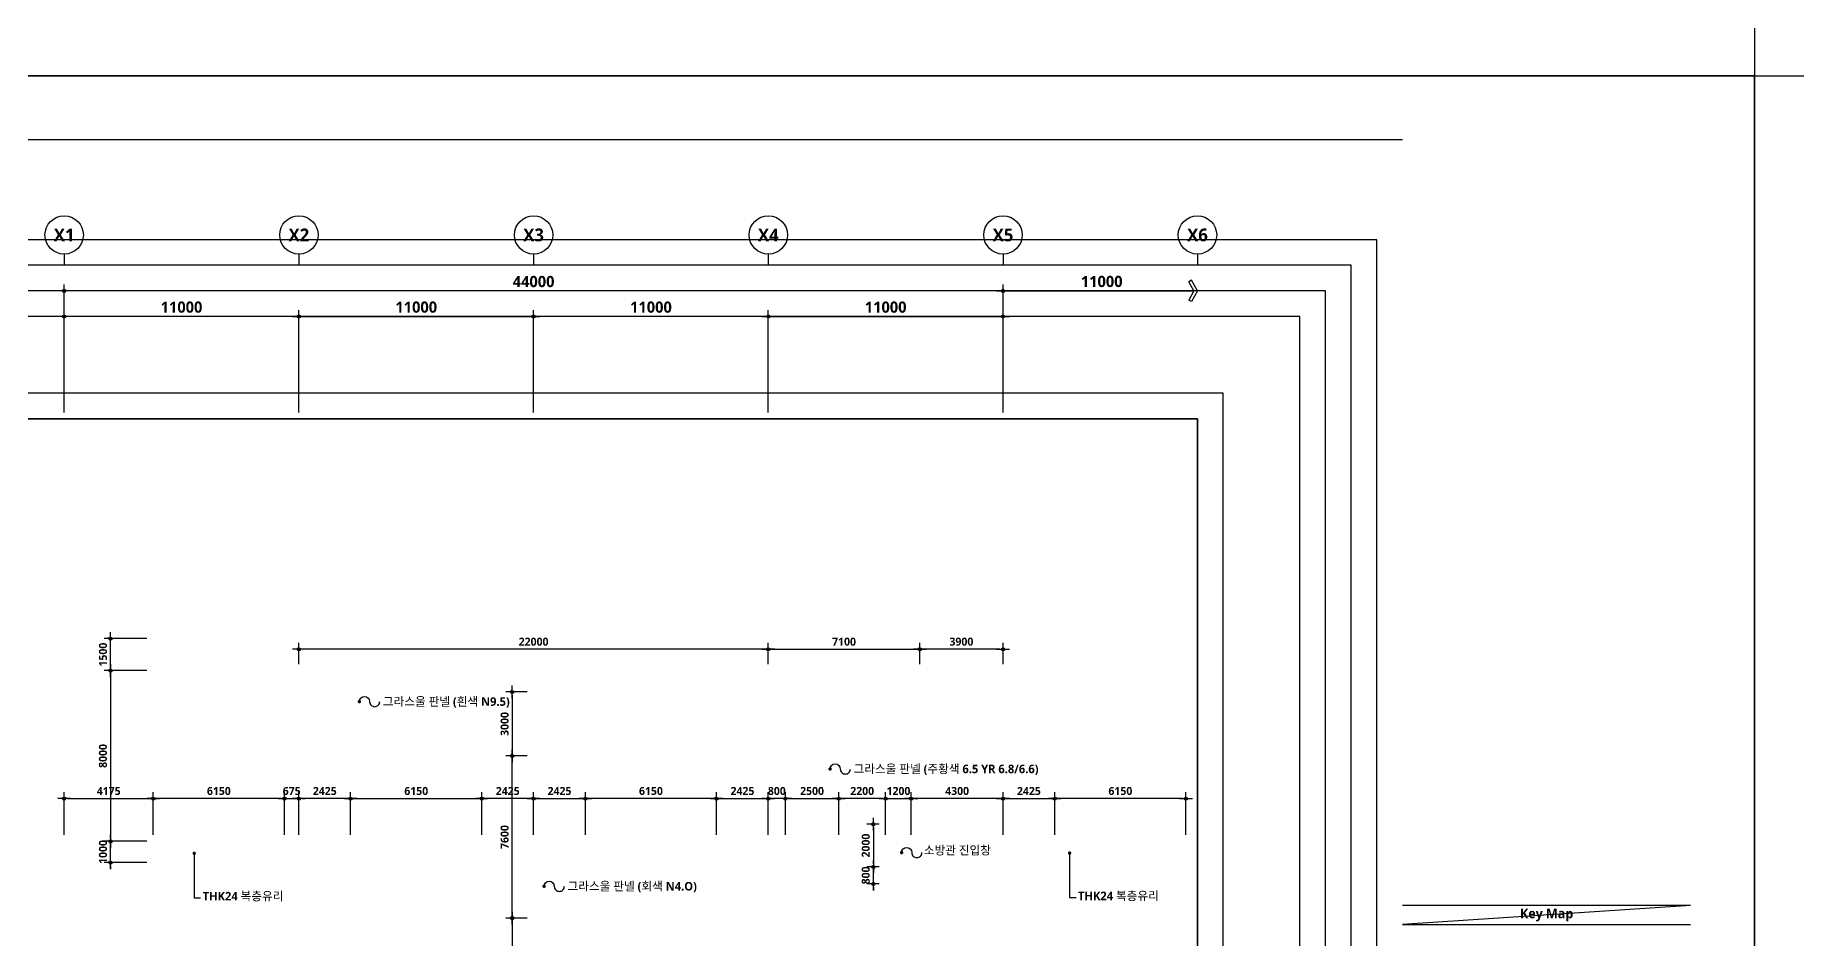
# Model space of a CAD drawing. Header units: millimetres. Extents: x 0 to 190005487, y 0 to 455456909.
# Drawn here: x 45418 to 127974, y 137754 to 180110 of the extents above; entities that cross this region are included whole.
import ezdxf
from ezdxf.enums import TextEntityAlignment as Align

# ---------------------------------------------------------------- set-up
doc = ezdxf.new("R2010")
doc.units = ezdxf.units.MM
doc.header["$LTSCALE"] = 150
doc.header["$MEASUREMENT"] = 0
doc.header["$PDSIZE"] = -10
doc.layers.get('0').update_dxf_attribs({"linetype": 'CONTINUOUS'})
doc.layers.get('Defpoints').update_dxf_attribs({"color": 153, "linetype": 'CONTINUOUS'})
for name, color, linetype in [('A-ANNO-DIM', 4, 'CONTINUOUS'), ('A-ANNO-GRA1', 7, 'CONTINUOUS'), ('A-ANNO-LEAD', 4, 'CONTINUOUS'), ('A-ANNO-NOTE', 7, 'CONTINUOUS'), ('A-ANNO-TEXT1', 7, 'CONTINUOUS'), ('A-ST-AXIS-BUB', 7, 'CONTINUOUS'), ('A-ST-AXIS-DIM', 7, 'CONTINUOUS')]:
    doc.layers.add(name, color=color, linetype=linetype)
doc.layers.add('Defpoint', color=161, linetype='CONTINUOUS', plot=False)
doc.styles.add('2020음성 1차', font='NanumGothicBold.ttf')
doc.styles.add('SH_대대리576', font='NanumGothicBold.ttf')
doc.dimstyles.new('SHP300내부', dxfattribs={"dimscale": 150, "dimtxt": 2.5, "dimasz": 1, "dimexe": 2, "dimexo": 2, "dimgap": 1, "dimtad": 1, "dimdec": 0, "dimzin": 0, "dimdsep": 46, "dimtxsty": 'SH_대대리576', "dimblk": 'DIMDOT', "dimcen": 0.09, "dimclrd": 256, "dimclre": 256, "dimclrt": 3, "dimadec": 0, "dimazin": 1, "dimtfac": 1, "dimtdec": 0, "dimtix": 1, "dimtmove": 2, "dimatfit": 0, "dimldrblk": 'DIMDOT', "dimfxl": 1, "dimtolj": 1, "dimtzin": 0, "dimlwd": -1, "dimlwe": -1, "dimarcsym": 0})
doc.dimstyles.new('사본 SHP 600', dxfattribs={"dimscale": 150, "dimtxt": 3.5, "dimasz": 1, "dimexe": 2, "dimexo": 2, "dimgap": 1, "dimtad": 1, "dimdec": 0, "dimzin": 0, "dimdsep": 46, "dimtxsty": 'SH_대대리576', "dimblk": 'DIMDOT', "dimcen": 0.09, "dimclrt": 3, "dimadec": 0, "dimazin": 1, "dimtfac": 1, "dimtdec": 0, "dimtix": 1, "dimtmove": 2, "dimatfit": 0, "dimldrblk": 'DIMDOT', "dimfxl": 1, "dimtfillclr": 3, "dimtolj": 1, "dimtzin": 0, "dimarcsym": 0})

# ---------------------------------------------------------------- blocks, each defined once
blk = doc.blocks.new('DIMDOT')
at = {"color": 0}
blk.add_line((-2, 0), (2, 0), dxfattribs=at)
for radius in [0.5, 0.25]:
    blk.add_circle((0, 0), radius, dxfattribs=at)
blk = doc.blocks.new('*D4563')
at = {"layer": 'A-ST-AXIS-DIM', "color": 0, "lineweight": -2}
for p, q in [((46774, 162424), (46774, 167224)), ((57624, 166924), (46924, 166924)), ((57774, 162424), (57774, 167224))]:
    blk.add_line(p, q, dxfattribs=at)
at = {"layer": 'Defpoints', "color": 0}
for p in [(46774, 166924), (46774, 162124), (57774, 162124)]:
    blk.add_point(p, dxfattribs=at)
at = {"layer": 'A-ST-AXIS-DIM', "color": 0, "linetype": 'ByBlock', "lineweight": -2, "xscale": 150, "yscale": 150, "zscale": 150, "rotation": 180}
blk.add_blockref('DIMDOT', (46774, 166924), dxfattribs=at)
at = {"layer": 'A-ST-AXIS-DIM', "color": 0, "linetype": 'ByBlock', "lineweight": -2, "xscale": 150, "yscale": 150, "zscale": 150}
blk.add_blockref('DIMDOT', (57774, 166924), dxfattribs=at)
at = {"layer": 'A-ST-AXIS-DIM', "color": 3, "insert": (52274, 167361), "char_height": 525, "attachment_point": 5, "style": 'SH_대대리576'}
blk.add_mtext('\\A1;11000', dxfattribs=at)
blk = doc.blocks.new('*D4564')
at = {"layer": 'A-ST-AXIS-DIM', "color": 0, "lineweight": -2}
for p, q in [((57774, 162424), (57774, 167224)), ((57924, 166924), (68624, 166924)), ((68774, 162424), (68774, 167224))]:
    blk.add_line(p, q, dxfattribs=at)
at = {"layer": 'Defpoints', "color": 0}
for p in [(68774, 166924), (57774, 162124), (68774, 162124)]:
    blk.add_point(p, dxfattribs=at)
at = {"layer": 'A-ST-AXIS-DIM', "color": 0, "linetype": 'ByBlock', "lineweight": -2, "xscale": 150, "yscale": 150, "zscale": 150, "rotation": 180}
blk.add_blockref('DIMDOT', (57774, 166924), dxfattribs=at)
at = {"layer": 'A-ST-AXIS-DIM', "color": 0, "linetype": 'ByBlock', "lineweight": -2, "xscale": 150, "yscale": 150, "zscale": 150}
blk.add_blockref('DIMDOT', (68774, 166924), dxfattribs=at)
at = {"layer": 'A-ST-AXIS-DIM', "color": 3, "insert": (63274, 167361), "char_height": 525, "attachment_point": 5, "style": 'SH_대대리576'}
blk.add_mtext('\\A1;11000', dxfattribs=at)
blk = doc.blocks.new('*D4565')
at = {"layer": 'A-ST-AXIS-DIM', "color": 0, "lineweight": -2}
for p, q in [((68774, 162424), (68774, 167224)), ((79624, 166924), (68924, 166924)), ((79774, 162424), (79774, 167224))]:
    blk.add_line(p, q, dxfattribs=at)
at = {"layer": 'Defpoints', "color": 0}
for p in [(68774, 166924), (68774, 162124), (79774, 162124)]:
    blk.add_point(p, dxfattribs=at)
at = {"layer": 'A-ST-AXIS-DIM', "color": 0, "linetype": 'ByBlock', "lineweight": -2, "xscale": 150, "yscale": 150, "zscale": 150, "rotation": 180}
blk.add_blockref('DIMDOT', (68774, 166924), dxfattribs=at)
at = {"layer": 'A-ST-AXIS-DIM', "color": 0, "linetype": 'ByBlock', "lineweight": -2, "xscale": 150, "yscale": 150, "zscale": 150}
blk.add_blockref('DIMDOT', (79774, 166924), dxfattribs=at)
at = {"layer": 'A-ST-AXIS-DIM', "color": 3, "insert": (74274, 167361), "char_height": 525, "attachment_point": 5, "style": 'SH_대대리576'}
blk.add_mtext('\\A1;11000', dxfattribs=at)
blk = doc.blocks.new('A-ST-AXIS-BUB-1')
at = {"layer": 'A-ST-AXIS-BUB'}
blk.add_line((0, 350), (0, 0), dxfattribs=at)
blk.add_circle((0, 950), 600, dxfattribs=at)
blk = doc.blocks.new('arrow1')
at = {"color": 0}
for p, q in [((0, 0), (0.286, 0.501)), ((0, 0), (0.286, -0.501)), ((0.165, 0), (0.41, 0.429)), ((0.165, 0), (0.41, -0.429)), ((0.286, 0.501), (0.41, 0.43)), ((0.286, -0.501), (0.41, -0.43))]:
    blk.add_line(p, q, dxfattribs=at)
blk = doc.blocks.new('*D4575')
at = {"layer": 'A-ST-AXIS-DIM', "color": 0, "lineweight": -2}
for p, q in [((46774, 162424), (46774, 168424)), ((90774, 162424), (90774, 168424)), ((90624, 168124), (46924, 168124))]:
    blk.add_line(p, q, dxfattribs=at)
at = {"layer": 'Defpoints', "color": 0}
for p in [(46774, 168124), (46774, 162124), (90774, 162124)]:
    blk.add_point(p, dxfattribs=at)
at = {"layer": 'A-ST-AXIS-DIM', "color": 0, "linetype": 'ByBlock', "lineweight": -2, "xscale": 150, "yscale": 150, "zscale": 150, "rotation": 180}
blk.add_blockref('DIMDOT', (46774, 168124), dxfattribs=at)
at = {"layer": 'A-ST-AXIS-DIM', "color": 0, "linetype": 'ByBlock', "lineweight": -2, "xscale": 150, "yscale": 150, "zscale": 150}
blk.add_blockref('DIMDOT', (90774, 168124), dxfattribs=at)
at = {"layer": 'A-ST-AXIS-DIM', "color": 3, "insert": (68774, 168561), "char_height": 525, "attachment_point": 5, "style": 'SH_대대리576'}
blk.add_mtext('\\A1;44000', dxfattribs=at)
blk = doc.blocks.new('*D4604')
at = {"layer": 'A-ST-AXIS-DIM', "color": 0, "lineweight": -2}
for p, q in [((79774, 162424), (79774, 167224)), ((79924, 166924), (90624, 166924)), ((90774, 162424), (90774, 167224))]:
    blk.add_line(p, q, dxfattribs=at)
at = {"layer": 'Defpoints', "color": 0}
for p in [(90774, 166924), (79774, 162124), (90774, 162124)]:
    blk.add_point(p, dxfattribs=at)
at = {"layer": 'A-ST-AXIS-DIM', "color": 0, "linetype": 'ByBlock', "lineweight": -2, "xscale": 150, "yscale": 150, "zscale": 150, "rotation": 180}
blk.add_blockref('DIMDOT', (79774, 166924), dxfattribs=at)
at = {"layer": 'A-ST-AXIS-DIM', "color": 0, "linetype": 'ByBlock', "lineweight": -2, "xscale": 150, "yscale": 150, "zscale": 150}
blk.add_blockref('DIMDOT', (90774, 166924), dxfattribs=at)
at = {"layer": 'A-ST-AXIS-DIM', "color": 3, "insert": (85274, 167361), "char_height": 525, "attachment_point": 5, "style": 'SH_대대리576'}
blk.add_mtext('\\A1;11000', dxfattribs=at)
blk = doc.blocks.new('*D5482')
at = {"layer": 'A-ANNO-DIM'}
for p, q in [((50949, 142624), (50949, 144624)), ((57099, 142624), (57099, 144624)), ((56949, 144324), (51099, 144324))]:
    blk.add_line(p, q, dxfattribs=at)
at = {"layer": 'Defpoints', "color": 0}
for p in [(50949, 144324), (50949, 142324), (57099, 142324)]:
    blk.add_point(p, dxfattribs=at)
at = {"layer": 'A-ANNO-DIM', "linetype": 'ByBlock', "xscale": 150, "yscale": 150, "zscale": 150, "rotation": 180}
blk.add_blockref('DIMDOT', (50949, 144324), dxfattribs=at)
at = {"layer": 'A-ANNO-DIM', "linetype": 'ByBlock', "xscale": 150, "yscale": 150, "zscale": 150}
blk.add_blockref('DIMDOT', (57099, 144324), dxfattribs=at)
at = {"layer": 'A-ANNO-DIM', "color": 3, "insert": (54024, 144681), "char_height": 375, "attachment_point": 5, "style": 'SH_대대리576'}
blk.add_mtext('\\A1;6150', dxfattribs=at)
blk = doc.blocks.new('*D5483')
at = {"layer": 'A-ANNO-DIM'}
for p, q in [((46774, 142624), (46774, 144624)), ((50949, 142624), (50949, 144624)), ((46924, 144324), (50799, 144324))]:
    blk.add_line(p, q, dxfattribs=at)
at = {"layer": 'Defpoints', "color": 0}
for p in [(50949, 144324), (46774, 142324), (50949, 142324)]:
    blk.add_point(p, dxfattribs=at)
at = {"layer": 'A-ANNO-DIM', "linetype": 'ByBlock', "xscale": 150, "yscale": 150, "zscale": 150, "rotation": 180}
blk.add_blockref('DIMDOT', (46774, 144324), dxfattribs=at)
at = {"layer": 'A-ANNO-DIM', "linetype": 'ByBlock', "xscale": 150, "yscale": 150, "zscale": 150}
blk.add_blockref('DIMDOT', (50949, 144324), dxfattribs=at)
at = {"layer": 'A-ANNO-DIM', "color": 3, "insert": (48862, 144678), "char_height": 375, "attachment_point": 5, "style": 'SH_대대리576'}
blk.add_mtext('\\A1;4175', dxfattribs=at)
blk = doc.blocks.new('*D5484')
at = {"layer": 'A-ANNO-DIM'}
for p, q in [((57099, 142624), (57099, 144624)), ((57774, 142624), (57774, 144624)), ((56949, 144324), (56799, 144324)), ((57099, 144324), (57774, 144324)), ((57924, 144324), (58074, 144324))]:
    blk.add_line(p, q, dxfattribs=at)
at = {"layer": 'Defpoints', "color": 0}
for p in [(57774, 144324), (57099, 142324), (57774, 142324)]:
    blk.add_point(p, dxfattribs=at)
at = {"layer": 'A-ANNO-DIM', "linetype": 'ByBlock', "xscale": 150, "yscale": 150, "zscale": 150}
blk.add_blockref('DIMDOT', (57099, 144324), dxfattribs=at)
at = {"layer": 'A-ANNO-DIM', "linetype": 'ByBlock', "xscale": 150, "yscale": 150, "zscale": 150, "rotation": 180}
blk.add_blockref('DIMDOT', (57774, 144324), dxfattribs=at)
at = {"layer": 'A-ANNO-DIM', "color": 3, "insert": (57437, 144681), "char_height": 375, "attachment_point": 5, "style": 'SH_대대리576'}
blk.add_mtext('\\A1;675', dxfattribs=at)
blk = doc.blocks.new('*D5485')
at = {"layer": 'A-ANNO-DIM'}
for p, q in [((57774, 142624), (57774, 144624)), ((60199, 142624), (60199, 144624)), ((60049, 144324), (57924, 144324))]:
    blk.add_line(p, q, dxfattribs=at)
at = {"layer": 'Defpoints', "color": 0}
for p in [(57774, 144324), (57774, 142324), (60199, 142324)]:
    blk.add_point(p, dxfattribs=at)
at = {"layer": 'A-ANNO-DIM', "linetype": 'ByBlock', "xscale": 150, "yscale": 150, "zscale": 150, "rotation": 180}
blk.add_blockref('DIMDOT', (57774, 144324), dxfattribs=at)
at = {"layer": 'A-ANNO-DIM', "linetype": 'ByBlock', "xscale": 150, "yscale": 150, "zscale": 150}
blk.add_blockref('DIMDOT', (60199, 144324), dxfattribs=at)
at = {"layer": 'A-ANNO-DIM', "color": 3, "insert": (58987, 144680), "char_height": 375, "attachment_point": 5, "style": 'SH_대대리576'}
blk.add_mtext('\\A1;2425', dxfattribs=at)
blk = doc.blocks.new('*D5486')
at = {"layer": 'A-ANNO-DIM'}
for p, q in [((60199, 142624), (60199, 144624)), ((66349, 142624), (66349, 144624)), ((60349, 144324), (66199, 144324))]:
    blk.add_line(p, q, dxfattribs=at)
at = {"layer": 'Defpoints', "color": 0}
for p in [(66349, 144324), (60199, 142324), (66349, 142324)]:
    blk.add_point(p, dxfattribs=at)
at = {"layer": 'A-ANNO-DIM', "linetype": 'ByBlock', "xscale": 150, "yscale": 150, "zscale": 150, "rotation": 180}
blk.add_blockref('DIMDOT', (60199, 144324), dxfattribs=at)
at = {"layer": 'A-ANNO-DIM', "linetype": 'ByBlock', "xscale": 150, "yscale": 150, "zscale": 150}
blk.add_blockref('DIMDOT', (66349, 144324), dxfattribs=at)
at = {"layer": 'A-ANNO-DIM', "color": 3, "insert": (63274, 144681), "char_height": 375, "attachment_point": 5, "style": 'SH_대대리576'}
blk.add_mtext('\\A1;6150', dxfattribs=at)
blk = doc.blocks.new('*D5487')
at = {"layer": 'A-ANNO-DIM'}
for p, q in [((66349, 142624), (66349, 144624)), ((68774, 142624), (68774, 144624)), ((68624, 144324), (66499, 144324))]:
    blk.add_line(p, q, dxfattribs=at)
at = {"layer": 'Defpoints', "color": 0}
for p in [(66349, 144324), (66349, 142324), (68774, 142324)]:
    blk.add_point(p, dxfattribs=at)
at = {"layer": 'A-ANNO-DIM', "linetype": 'ByBlock', "xscale": 150, "yscale": 150, "zscale": 150, "rotation": 180}
blk.add_blockref('DIMDOT', (66349, 144324), dxfattribs=at)
at = {"layer": 'A-ANNO-DIM', "linetype": 'ByBlock', "xscale": 150, "yscale": 150, "zscale": 150}
blk.add_blockref('DIMDOT', (68774, 144324), dxfattribs=at)
at = {"layer": 'A-ANNO-DIM', "color": 3, "insert": (67562, 144680), "char_height": 375, "attachment_point": 5, "style": 'SH_대대리576'}
blk.add_mtext('\\A1;2425', dxfattribs=at)
blk = doc.blocks.new('*D5488')
at = {"layer": 'A-ANNO-DIM'}
for p, q in [((68774, 142624), (68774, 144624)), ((71199, 142624), (71199, 144624)), ((68924, 144324), (71049, 144324))]:
    blk.add_line(p, q, dxfattribs=at)
at = {"layer": 'Defpoints', "color": 0}
for p in [(71199, 144324), (68774, 142324), (71199, 142324)]:
    blk.add_point(p, dxfattribs=at)
at = {"layer": 'A-ANNO-DIM', "linetype": 'ByBlock', "xscale": 150, "yscale": 150, "zscale": 150, "rotation": 180}
blk.add_blockref('DIMDOT', (68774, 144324), dxfattribs=at)
at = {"layer": 'A-ANNO-DIM', "linetype": 'ByBlock', "xscale": 150, "yscale": 150, "zscale": 150}
blk.add_blockref('DIMDOT', (71199, 144324), dxfattribs=at)
at = {"layer": 'A-ANNO-DIM', "color": 3, "insert": (69987, 144680), "char_height": 375, "attachment_point": 5, "style": 'SH_대대리576'}
blk.add_mtext('\\A1;2425', dxfattribs=at)
blk = doc.blocks.new('*D5489')
at = {"layer": 'A-ANNO-DIM'}
for p, q in [((71199, 142624), (71199, 144624)), ((77349, 142624), (77349, 144624)), ((77199, 144324), (71349, 144324))]:
    blk.add_line(p, q, dxfattribs=at)
at = {"layer": 'Defpoints', "color": 0}
for p in [(71199, 144324), (71199, 142324), (77349, 142324)]:
    blk.add_point(p, dxfattribs=at)
at = {"layer": 'A-ANNO-DIM', "linetype": 'ByBlock', "xscale": 150, "yscale": 150, "zscale": 150, "rotation": 180}
blk.add_blockref('DIMDOT', (71199, 144324), dxfattribs=at)
at = {"layer": 'A-ANNO-DIM', "linetype": 'ByBlock', "xscale": 150, "yscale": 150, "zscale": 150}
blk.add_blockref('DIMDOT', (77349, 144324), dxfattribs=at)
at = {"layer": 'A-ANNO-DIM', "color": 3, "insert": (74274, 144681), "char_height": 375, "attachment_point": 5, "style": 'SH_대대리576'}
blk.add_mtext('\\A1;6150', dxfattribs=at)
blk = doc.blocks.new('*D5490')
at = {"layer": 'A-ANNO-DIM'}
for p, q in [((77349, 142624), (77349, 144624)), ((79774, 142624), (79774, 144624)), ((77499, 144324), (79624, 144324))]:
    blk.add_line(p, q, dxfattribs=at)
at = {"layer": 'Defpoints', "color": 0}
for p in [(79774, 144324), (77349, 142324), (79774, 142324)]:
    blk.add_point(p, dxfattribs=at)
at = {"layer": 'A-ANNO-DIM', "linetype": 'ByBlock', "xscale": 150, "yscale": 150, "zscale": 150, "rotation": 180}
blk.add_blockref('DIMDOT', (77349, 144324), dxfattribs=at)
at = {"layer": 'A-ANNO-DIM', "linetype": 'ByBlock', "xscale": 150, "yscale": 150, "zscale": 150}
blk.add_blockref('DIMDOT', (79774, 144324), dxfattribs=at)
at = {"layer": 'A-ANNO-DIM', "color": 3, "insert": (78562, 144680), "char_height": 375, "attachment_point": 5, "style": 'SH_대대리576'}
blk.add_mtext('\\A1;2425', dxfattribs=at)
blk = doc.blocks.new('*D5491')
at = {"layer": 'A-ANNO-DIM'}
for p, q in [((79774, 142624), (79774, 144624)), ((80574, 142624), (80574, 144624)), ((79624, 144324), (79474, 144324)), ((80574, 144324), (79774, 144324)), ((80724, 144324), (80874, 144324))]:
    blk.add_line(p, q, dxfattribs=at)
at = {"layer": 'Defpoints', "color": 0}
for p in [(79774, 144324), (79774, 142324), (80574, 142324)]:
    blk.add_point(p, dxfattribs=at)
at = {"layer": 'A-ANNO-DIM', "linetype": 'ByBlock', "xscale": 150, "yscale": 150, "zscale": 150}
blk.add_blockref('DIMDOT', (79774, 144324), dxfattribs=at)
at = {"layer": 'A-ANNO-DIM', "linetype": 'ByBlock', "xscale": 150, "yscale": 150, "zscale": 150, "rotation": 180}
blk.add_blockref('DIMDOT', (80574, 144324), dxfattribs=at)
at = {"layer": 'A-ANNO-DIM', "color": 3, "insert": (80174, 144681), "char_height": 375, "attachment_point": 5, "style": 'SH_대대리576'}
blk.add_mtext('\\A1;800', dxfattribs=at)
blk = doc.blocks.new('*D5508')
at = {"layer": 'A-ANNO-DIM'}
for p, q in [((80574, 142624), (80574, 144624)), ((83074, 142624), (83074, 144624)), ((80724, 144324), (82924, 144324))]:
    blk.add_line(p, q, dxfattribs=at)
at = {"layer": 'Defpoints', "color": 0}
for p in [(83074, 144324), (80574, 142324), (83074, 142324)]:
    blk.add_point(p, dxfattribs=at)
at = {"layer": 'A-ANNO-DIM', "linetype": 'ByBlock', "xscale": 150, "yscale": 150, "zscale": 150, "rotation": 180}
blk.add_blockref('DIMDOT', (80574, 144324), dxfattribs=at)
at = {"layer": 'A-ANNO-DIM', "linetype": 'ByBlock', "xscale": 150, "yscale": 150, "zscale": 150}
blk.add_blockref('DIMDOT', (83074, 144324), dxfattribs=at)
at = {"layer": 'A-ANNO-DIM', "color": 3, "insert": (81824, 144680), "char_height": 375, "attachment_point": 5, "style": 'SH_대대리576'}
blk.add_mtext('\\A1;2500', dxfattribs=at)
blk = doc.blocks.new('*D5509')
at = {"layer": 'A-ANNO-DIM'}
for p, q in [((83074, 142624), (83074, 144624)), ((85274, 142624), (85274, 144624)), ((85124, 144324), (83224, 144324))]:
    blk.add_line(p, q, dxfattribs=at)
at = {"layer": 'Defpoints', "color": 0}
for p in [(83074, 144324), (83074, 142324), (85274, 142324)]:
    blk.add_point(p, dxfattribs=at)
at = {"layer": 'A-ANNO-DIM', "linetype": 'ByBlock', "xscale": 150, "yscale": 150, "zscale": 150, "rotation": 180}
blk.add_blockref('DIMDOT', (83074, 144324), dxfattribs=at)
at = {"layer": 'A-ANNO-DIM', "linetype": 'ByBlock', "xscale": 150, "yscale": 150, "zscale": 150}
blk.add_blockref('DIMDOT', (85274, 144324), dxfattribs=at)
at = {"layer": 'A-ANNO-DIM', "color": 3, "insert": (84174, 144680), "char_height": 375, "attachment_point": 5, "style": 'SH_대대리576'}
blk.add_mtext('\\A1;2200', dxfattribs=at)
blk = doc.blocks.new('*D5510')
at = {"layer": 'A-ANNO-DIM'}
for p, q in [((85274, 142624), (85274, 144624)), ((86474, 142624), (86474, 144624)), ((85124, 144324), (84974, 144324)), ((85274, 144324), (86474, 144324)), ((86624, 144324), (86774, 144324))]:
    blk.add_line(p, q, dxfattribs=at)
at = {"layer": 'Defpoints', "color": 0}
for p in [(86474, 144324), (85274, 142324), (86474, 142324)]:
    blk.add_point(p, dxfattribs=at)
at = {"layer": 'A-ANNO-DIM', "linetype": 'ByBlock', "xscale": 150, "yscale": 150, "zscale": 150}
blk.add_blockref('DIMDOT', (85274, 144324), dxfattribs=at)
at = {"layer": 'A-ANNO-DIM', "linetype": 'ByBlock', "xscale": 150, "yscale": 150, "zscale": 150, "rotation": 180}
blk.add_blockref('DIMDOT', (86474, 144324), dxfattribs=at)
at = {"layer": 'A-ANNO-DIM', "color": 3, "insert": (85874, 144680), "char_height": 375, "attachment_point": 5, "style": 'SH_대대리576'}
blk.add_mtext('\\A1;1200', dxfattribs=at)
blk = doc.blocks.new('*D5511')
at = {"layer": 'A-ANNO-DIM'}
for p, q in [((86474, 142624), (86474, 144624)), ((90774, 142624), (90774, 144624)), ((90624, 144324), (86624, 144324))]:
    blk.add_line(p, q, dxfattribs=at)
at = {"layer": 'Defpoints', "color": 0}
for p in [(86474, 144324), (86474, 142324), (90774, 142324)]:
    blk.add_point(p, dxfattribs=at)
at = {"layer": 'A-ANNO-DIM', "linetype": 'ByBlock', "xscale": 150, "yscale": 150, "zscale": 150, "rotation": 180}
blk.add_blockref('DIMDOT', (86474, 144324), dxfattribs=at)
at = {"layer": 'A-ANNO-DIM', "linetype": 'ByBlock', "xscale": 150, "yscale": 150, "zscale": 150}
blk.add_blockref('DIMDOT', (90774, 144324), dxfattribs=at)
at = {"layer": 'A-ANNO-DIM', "color": 3, "insert": (88624, 144681), "char_height": 375, "attachment_point": 5, "style": 'SH_대대리576'}
blk.add_mtext('\\A1;4300', dxfattribs=at)
blk = doc.blocks.new('*D5512')
at = {"layer": 'A-ANNO-DIM'}
for p, q in [((90774, 142624), (90774, 144624)), ((93199, 142624), (93199, 144624)), ((90924, 144324), (93049, 144324))]:
    blk.add_line(p, q, dxfattribs=at)
at = {"layer": 'Defpoints', "color": 0}
for p in [(93199, 144324), (90774, 142324), (93199, 142324)]:
    blk.add_point(p, dxfattribs=at)
at = {"layer": 'A-ANNO-DIM', "linetype": 'ByBlock', "xscale": 150, "yscale": 150, "zscale": 150, "rotation": 180}
blk.add_blockref('DIMDOT', (90774, 144324), dxfattribs=at)
at = {"layer": 'A-ANNO-DIM', "linetype": 'ByBlock', "xscale": 150, "yscale": 150, "zscale": 150}
blk.add_blockref('DIMDOT', (93199, 144324), dxfattribs=at)
at = {"layer": 'A-ANNO-DIM', "color": 3, "insert": (91987, 144680), "char_height": 375, "attachment_point": 5, "style": 'SH_대대리576'}
blk.add_mtext('\\A1;2425', dxfattribs=at)
blk = doc.blocks.new('*D5513')
at = {"layer": 'A-ANNO-DIM'}
for p, q in [((93199, 142624), (93199, 144624)), ((99349, 142624), (99349, 144624)), ((99199, 144324), (93349, 144324))]:
    blk.add_line(p, q, dxfattribs=at)
at = {"layer": 'Defpoints', "color": 0}
for p in [(93199, 144324), (93199, 142324), (99349, 142324)]:
    blk.add_point(p, dxfattribs=at)
at = {"layer": 'A-ANNO-DIM', "linetype": 'ByBlock', "xscale": 150, "yscale": 150, "zscale": 150, "rotation": 180}
blk.add_blockref('DIMDOT', (93199, 144324), dxfattribs=at)
at = {"layer": 'A-ANNO-DIM', "linetype": 'ByBlock', "xscale": 150, "yscale": 150, "zscale": 150}
blk.add_blockref('DIMDOT', (99349, 144324), dxfattribs=at)
at = {"layer": 'A-ANNO-DIM', "color": 3, "insert": (96274, 144681), "char_height": 375, "attachment_point": 5, "style": 'SH_대대리576'}
blk.add_mtext('\\A1;6150', dxfattribs=at)
blk = doc.blocks.new('*D5514')
at = {"layer": 'A-ANNO-DIM'}
for p, q in [((50649, 142324), (48649, 142324)), ((48949, 142474), (48949, 142624)), ((48949, 141324), (48949, 142324)), ((50649, 141324), (48649, 141324)), ((48949, 141174), (48949, 141024))]:
    blk.add_line(p, q, dxfattribs=at)
at = {"layer": 'Defpoints', "color": 0}
for p in [(48949, 142324), (50949, 142324), (50949, 141324)]:
    blk.add_point(p, dxfattribs=at)
at = {"layer": 'A-ANNO-DIM', "linetype": 'ByBlock', "xscale": 150, "yscale": 150, "zscale": 150}
for p, rotation in [((48949, 142324), 270), ((48949, 141324), 90)]:
    blk.add_blockref('DIMDOT', p, dxfattribs=dict(at, rotation=rotation))
at = {"layer": 'A-ANNO-DIM', "color": 3, "insert": (48593, 141824), "char_height": 375, "attachment_point": 5, "rotation": 90, "style": 'SH_대대리576'}
blk.add_mtext('\\A1;1000', dxfattribs=at)
blk = doc.blocks.new('*D5515')
at = {"layer": 'A-ANNO-DIM'}
for p, q in [((50649, 150324), (48649, 150324)), ((48949, 150174), (48949, 142474)), ((50649, 142324), (48649, 142324))]:
    blk.add_line(p, q, dxfattribs=at)
at = {"layer": 'Defpoints', "color": 0}
for p in [(50949, 150324), (48949, 142324), (50949, 142324)]:
    blk.add_point(p, dxfattribs=at)
at = {"layer": 'A-ANNO-DIM', "linetype": 'ByBlock', "xscale": 150, "yscale": 150, "zscale": 150}
for p, rotation in [((48949, 150324), 90), ((48949, 142324), 270)]:
    blk.add_blockref('DIMDOT', p, dxfattribs=dict(at, rotation=rotation))
at = {"layer": 'A-ANNO-DIM', "color": 3, "insert": (48592, 146324), "char_height": 375, "attachment_point": 5, "rotation": 90, "style": 'SH_대대리576'}
blk.add_mtext('\\A1;8000', dxfattribs=at)
blk = doc.blocks.new('*D5517')
at = {"layer": 'A-ANNO-DIM'}
for p, q in [((84974, 143124), (84399, 143124)), ((84699, 142974), (84699, 141274)), ((84974, 141124), (84399, 141124))]:
    blk.add_line(p, q, dxfattribs=at)
at = {"layer": 'Defpoints', "color": 0}
for p in [(85274, 143124), (84699, 141124), (85274, 141124)]:
    blk.add_point(p, dxfattribs=at)
at = {"layer": 'A-ANNO-DIM', "linetype": 'ByBlock', "xscale": 150, "yscale": 150, "zscale": 150}
for p, rotation in [((84699, 143124), 90), ((84699, 141124), 270)]:
    blk.add_blockref('DIMDOT', p, dxfattribs=dict(at, rotation=rotation))
at = {"layer": 'A-ANNO-DIM', "color": 3, "insert": (84343, 142124), "char_height": 375, "attachment_point": 5, "rotation": 90, "style": 'SH_대대리576'}
blk.add_mtext('\\A1;2000', dxfattribs=at)
blk = doc.blocks.new('*D5518')
at = {"layer": 'A-ANNO-DIM'}
for p, q in [((84699, 141274), (84699, 141424)), ((84974, 141124), (84399, 141124)), ((84699, 140324), (84699, 141124)), ((84974, 140324), (84399, 140324)), ((84699, 140174), (84699, 140024))]:
    blk.add_line(p, q, dxfattribs=at)
at = {"layer": 'Defpoints', "color": 0}
for p in [(84699, 141124), (85274, 141124), (85274, 140324)]:
    blk.add_point(p, dxfattribs=at)
at = {"layer": 'A-ANNO-DIM', "linetype": 'ByBlock', "xscale": 150, "yscale": 150, "zscale": 150}
for p, rotation in [((84699, 141124), 270), ((84699, 140324), 90)]:
    blk.add_blockref('DIMDOT', p, dxfattribs=dict(at, rotation=rotation))
at = {"layer": 'A-ANNO-DIM', "color": 3, "insert": (84342, 140724), "char_height": 375, "attachment_point": 5, "rotation": 90, "style": 'SH_대대리576'}
blk.add_mtext('\\A1;800', dxfattribs=at)
blk = doc.blocks.new('*D5519')
at = {"layer": 'A-ANNO-DIM'}
for p, q in [((68474, 149324), (67474, 149324)), ((67774, 149174), (67774, 146474)), ((68474, 146324), (67474, 146324))]:
    blk.add_line(p, q, dxfattribs=at)
at = {"layer": 'Defpoints', "color": 0}
for p in [(68774, 149324), (67774, 146324), (68774, 146324)]:
    blk.add_point(p, dxfattribs=at)
at = {"layer": 'A-ANNO-DIM', "linetype": 'ByBlock', "xscale": 150, "yscale": 150, "zscale": 150}
for p, rotation in [((67774, 149324), 90), ((67774, 146324), 270)]:
    blk.add_blockref('DIMDOT', p, dxfattribs=dict(at, rotation=rotation))
at = {"layer": 'A-ANNO-DIM', "color": 3, "insert": (67417, 147824), "char_height": 375, "attachment_point": 5, "rotation": 90, "style": 'SH_대대리576'}
blk.add_mtext('\\A1;3000', dxfattribs=at)
blk = doc.blocks.new('*D5520')
at = {"layer": 'A-ANNO-DIM'}
for p, q in [((68474, 146324), (67474, 146324)), ((67774, 138874), (67774, 146174)), ((68474, 138724), (67474, 138724))]:
    blk.add_line(p, q, dxfattribs=at)
at = {"layer": 'Defpoints', "color": 0}
for p in [(67774, 146324), (68774, 146324), (68774, 138724)]:
    blk.add_point(p, dxfattribs=at)
at = {"layer": 'A-ANNO-DIM', "linetype": 'ByBlock', "xscale": 150, "yscale": 150, "zscale": 150}
for p, rotation in [((67774, 146324), 90), ((67774, 138724), 270)]:
    blk.add_blockref('DIMDOT', p, dxfattribs=dict(at, rotation=rotation))
at = {"layer": 'A-ANNO-DIM', "color": 3, "insert": (67417, 142524), "char_height": 375, "attachment_point": 5, "rotation": 90, "style": 'SH_대대리576'}
blk.add_mtext('\\A1;7600', dxfattribs=at)
blk = doc.blocks.new('*D5521')
at = {"layer": 'A-ANNO-DIM'}
for p, q in [((57774, 150624), (57774, 151624)), ((79624, 151324), (57924, 151324)), ((79774, 150624), (79774, 151624))]:
    blk.add_line(p, q, dxfattribs=at)
at = {"layer": 'Defpoints', "color": 0}
for p in [(57774, 151324), (57774, 150324), (79774, 150324)]:
    blk.add_point(p, dxfattribs=at)
at = {"layer": 'A-ANNO-DIM', "linetype": 'ByBlock', "xscale": 150, "yscale": 150, "zscale": 150, "rotation": 180}
blk.add_blockref('DIMDOT', (57774, 151324), dxfattribs=at)
at = {"layer": 'A-ANNO-DIM', "linetype": 'ByBlock', "xscale": 150, "yscale": 150, "zscale": 150}
blk.add_blockref('DIMDOT', (79774, 151324), dxfattribs=at)
at = {"layer": 'A-ANNO-DIM', "color": 3, "insert": (68774, 151680), "char_height": 375, "attachment_point": 5, "style": 'SH_대대리576'}
blk.add_mtext('\\A1;22000', dxfattribs=at)
blk = doc.blocks.new('*D5523')
at = {"layer": 'A-ANNO-DIM'}
for p, q in [((50649, 151824), (48649, 151824)), ((48949, 150474), (48949, 151674)), ((50649, 150324), (48649, 150324))]:
    blk.add_line(p, q, dxfattribs=at)
at = {"layer": 'Defpoints', "color": 0}
for p in [(48949, 151824), (50949, 151824), (50949, 150324)]:
    blk.add_point(p, dxfattribs=at)
at = {"layer": 'A-ANNO-DIM', "linetype": 'ByBlock', "xscale": 150, "yscale": 150, "zscale": 150}
for p, rotation in [((48949, 151824), 90), ((48949, 150324), 270)]:
    blk.add_blockref('DIMDOT', p, dxfattribs=dict(at, rotation=rotation))
at = {"layer": 'A-ANNO-DIM', "color": 3, "insert": (48593, 151074), "char_height": 375, "attachment_point": 5, "rotation": 90, "style": 'SH_대대리576'}
blk.add_mtext('\\A1;1500', dxfattribs=at)
blk = doc.blocks.new('*D5524')
at = {"layer": 'A-ANNO-DIM'}
for p, q in [((79774, 150624), (79774, 151624)), ((79924, 151324), (86724, 151324)), ((86874, 150624), (86874, 151624))]:
    blk.add_line(p, q, dxfattribs=at)
at = {"layer": 'Defpoints', "color": 0}
for p in [(86874, 151324), (79774, 150324), (86874, 150324)]:
    blk.add_point(p, dxfattribs=at)
at = {"layer": 'A-ANNO-DIM', "linetype": 'ByBlock', "xscale": 150, "yscale": 150, "zscale": 150, "rotation": 180}
blk.add_blockref('DIMDOT', (79774, 151324), dxfattribs=at)
at = {"layer": 'A-ANNO-DIM', "linetype": 'ByBlock', "xscale": 150, "yscale": 150, "zscale": 150}
blk.add_blockref('DIMDOT', (86874, 151324), dxfattribs=at)
at = {"layer": 'A-ANNO-DIM', "color": 3, "insert": (83324, 151679), "char_height": 375, "attachment_point": 5, "style": 'SH_대대리576'}
blk.add_mtext('\\A1;7100', dxfattribs=at)
blk = doc.blocks.new('*D5525')
at = {"layer": 'A-ANNO-DIM'}
for p, q in [((68474, 138724), (67474, 138724)), ((67774, 138574), (67774, 134974)), ((68474, 134824), (67474, 134824))]:
    blk.add_line(p, q, dxfattribs=at)
at = {"layer": 'Defpoints', "color": 0}
for p in [(68774, 138724), (67774, 134824), (68774, 134824)]:
    blk.add_point(p, dxfattribs=at)
at = {"layer": 'A-ANNO-DIM', "linetype": 'ByBlock', "xscale": 150, "yscale": 150, "zscale": 150}
for p, rotation in [((67774, 138724), 90), ((67774, 134824), 270)]:
    blk.add_blockref('DIMDOT', p, dxfattribs=dict(at, rotation=rotation))
at = {"layer": 'A-ANNO-DIM', "color": 3, "insert": (67417, 136774), "char_height": 375, "attachment_point": 5, "rotation": 90, "style": 'SH_대대리576'}
blk.add_mtext('\\A1;3900', dxfattribs=at)
blk = doc.blocks.new('*D5553')
at = {"layer": 'A-ANNO-DIM'}
for p, q in [((86874, 150624), (86874, 151624)), ((90624, 151324), (87024, 151324)), ((90774, 150624), (90774, 151624))]:
    blk.add_line(p, q, dxfattribs=at)
at = {"layer": 'Defpoints', "color": 0}
for p in [(86874, 151324), (86874, 150324), (90774, 150324)]:
    blk.add_point(p, dxfattribs=at)
at = {"layer": 'A-ANNO-DIM', "linetype": 'ByBlock', "xscale": 150, "yscale": 150, "zscale": 150, "rotation": 180}
blk.add_blockref('DIMDOT', (86874, 151324), dxfattribs=at)
at = {"layer": 'A-ANNO-DIM', "linetype": 'ByBlock', "xscale": 150, "yscale": 150, "zscale": 150}
blk.add_blockref('DIMDOT', (90774, 151324), dxfattribs=at)
at = {"layer": 'A-ANNO-DIM', "color": 3, "insert": (88824, 151681), "char_height": 375, "attachment_point": 5, "style": 'SH_대대리576'}
blk.add_mtext('\\A1;3900', dxfattribs=at)

msp = doc.modelspace()

# ---------------------------------------------------------------- linework, layer by layer
for p, q in [((109500, 175200), (3000, 175200)), ((91074.1, 168123.6), (99723, 168123.6))]:
    msp.add_line(p, q)
msp.add_lwpolyline([(15012.4, 162123.6), (99887.6, 162123.6), (99887.6, 105176.4), (15012.4, 105176.4)], close=True)
at = {"layer": 'A-ANNO-GRA1'}
for p, q in [((123000, 139315.3), (109500, 139315.3)), ((109500, 138415.3), (123000, 138415.3))]:
    msp.add_line(p, q, dxfattribs=at)
at = {"layer": 'A-ANNO-LEAD', "const_width": 79.4}
for points in [[(60571.4, 148870.6, 1), (60650.7, 148870.6, 1)], [(52828.6, 141758.5, 1), (52908, 141758.5, 1)], [(85981.2, 141794.3, 1), (86060.5, 141794.3, 1)], [(93855, 141771, 1), (93934.4, 141771, 1)], [(69225.8, 140213.2, 1), (69305.2, 140213.2, 1)]]:
    msp.add_lwpolyline(points, format="xyb", close=True, dxfattribs=at)
at = {"layer": 'A-ANNO-LEAD'}
for points in [[(60611, 148870.6, -1), (61087.2, 148870.6, 0.4142136), (61325.3, 148632.5, 0.4142136), (61563.4, 148870.6, 0.4142136)], [(86020.8, 141794.3, -1), (86497, 141794.3, 0.4142136), (86735.1, 141556.2, 0.4142136), (86973.2, 141794.3, 0.4142136)], [(69265.5, 140213.2, -1), (69741.7, 140213.2, 0.4142136), (69979.8, 139975.1, 0.4142136), (70217.9, 140213.2, 0.4142136)]]:
    msp.add_lwpolyline(points, format="xyb", dxfattribs=at)
at = {"layer": 'A-ANNO-LEAD', "const_width": 79.4, "elevation": 103000}
msp.add_lwpolyline([(82630.2, 145712.4, 1), (82709.5, 145712.4, 1)], format="xyb", close=True, dxfattribs=at)
at = {"layer": 'A-ANNO-LEAD', "elevation": 103000}
msp.add_lwpolyline([(82669.9, 145712.4, -1), (83146, 145712.4, 0.4142136), (83384.1, 145474.3, 0.4142136), (83622.2, 145712.4, 0.4142136)], format="xyb", dxfattribs=at)
at = {"layer": 'A-ANNO-LEAD'}
for points in [[(52868.3, 141758.5), (52868.3, 139676.1), (53168.3, 139676.1)], [(93894.7, 141771), (93894.7, 139688.6), (94194.7, 139688.6)]]:
    msp.add_lwpolyline(points, dxfattribs=at)
at = {"layer": 'Defpoint'}
msp.add_line((123000, 139315.3), (109500, 138415.3), dxfattribs=at)
for points in [[(0, 267300), (126000, 267300), (126000, 178200), (0, 178200)], [(0, 178200), (126000, 178200), (126000, 89100), (0, 89100)], [(126000, 178200), (252000, 178200), (252000, 89100), (126000, 89100)], [(6612.4, 96776.4), (108287.6, 96776.4), (108287.6, 170523.6), (6612.4, 170523.6)], [(7812.4, 97976.4), (107087.6, 97976.4), (107087.6, 169323.6), (7812.4, 169323.6)], [(9012.4, 99176.4), (105887.6, 99176.4), (105887.6, 168123.6), (9012.4, 168123.6)], [(10212.4, 100376.4), (104687.6, 100376.4), (104687.6, 166923.6), (10212.4, 166923.6)], [(13812.4, 103976.4), (101087.6, 103976.4), (101087.6, 163323.6), (13812.4, 163323.6)], [(15012.4, 105176.4), (99887.6, 105176.4), (99887.6, 162123.6), (15012.4, 162123.6)]]:
    msp.add_lwpolyline(points, close=True, dxfattribs=at)

# ---------------------------------------------------------------- block references
at = {"layer": 'A-ST-AXIS-BUB', "xscale": 1.5, "yscale": 1.5, "zscale": 1.5}
for p in [(46774.1, 169323.6), (57774.1, 169323.6), (68774.1, 169323.6), (79774.1, 169323.6), (90774.1, 169323.6), (99887.6, 169323.6)]:
    msp.add_blockref('A-ST-AXIS-BUB-1', p, dxfattribs=at)
at = {"layer": 'A-ST-AXIS-DIM', "xscale": 1000, "yscale": 1000, "zscale": 1000, "rotation": 180.0000000000127}
msp.add_blockref('arrow1', (99887.6, 168123.6), dxfattribs=at)

# ---------------------------------------------------------------- texts
at = {"layer": 'A-ANNO-NOTE', "style": 'SH_대대리576'}
msp.add_text('Key Map', height=450, dxfattribs=at).set_placement((116250, 138865.3), align=Align.MIDDLE)
at = {"layer": 'A-ANNO-TEXT1', "style": 'SH_대대리576'}
for s, p in [('X1', (46774.1, 170748.6)), ('X2', (57774.1, 170748.6)), ('X3', (68774.1, 170748.6)), ('X4', (79774.1, 170748.6)), ('X5', (90774.1, 170748.6)), ('X6', (99887.6, 170748.6))]:
    msp.add_text(s, height=600, dxfattribs=at).set_placement(p, align=Align.MIDDLE_CENTER)
at = {"layer": 'A-ANNO-TEXT1', "style": '2020음성 1차'}
for s, p in [('그라스울 판넬 (흰색 N9.5)', (61712.3, 148674)), ('그라스울 판넬 (주황색 6.5 YR 6.8/6.6)', (83771.1, 145515.8, 103000)), ('소방관 진입창', (87062.6, 141699)), ('그라스울 판넬 (회색 N4.O)', (70366.8, 140016.6)), ('THK24 복층유리', (53263.6, 139551)), ('THK24 복층유리', (94290, 139563.5))]:
    msp.add_text(s, height=400, dxfattribs=at).set_placement(p)
at = {"layer": 'A-ST-AXIS-DIM', "color": 3, "insert": (95398.5, 168563.3), "char_height": 525, "attachment_point": 5, "style": 'SH_대대리576'}
msp.add_mtext('\\A1;11000', dxfattribs=at)

# ---------------------------------------------------------------- dimensions: what is measured, and where the dimension line sits
at = {"layer": 'A-ANNO-DIM'}
for base, p1, p2, angle, picture, middle in [((48949.1, 151823.6), (50949.1, 150323.6), (50949.1, 151823.6), 90, '*D5523', (48592.9, 151073.6)), ((57774.1, 151323.6), (79774.1, 150323.6), (57774.1, 150323.6), 180, '*D5521', (68774.1, 151679.7)), ((86874.1, 151323.6), (79774.1, 150323.6), (86874.1, 150323.6), 0, '*D5524', (83324.1, 151679.2)), ((86874.1, 151323.6), (90774.1, 150323.6), (86874.1, 150323.6), 180, '*D5553', (88824.1, 151680.5)), ((48949.1, 142323.6), (50949.1, 150323.6), (50949.1, 142323.6), 270, '*D5515', (48592.1, 146323.6)), ((67774.1, 146323.6), (68774.1, 149323.6), (68774.1, 146323.6), 270, '*D5519', (67417.1, 147823.6)), ((67774.1, 146323.6), (68774.1, 138723.6), (68774.1, 146323.6), 90, '*D5520', (67417.1, 142523.6)), ((50949.1, 144323.6, 103000), (46774.1, 142323.6, 103000), (50949.1, 142323.6, 103000), 0, '*D5483', (48861.6, 144678.1, 103000)), ((50949.1, 144323.6, 103000), (57099.1, 142323.6, 103000), (50949.1, 142323.6, 103000), 180, '*D5482', (54024.1, 144680.5, 103000)), ((57774.1, 144323.6, 103000), (57099.1, 142323.6, 103000), (57774.1, 142323.6, 103000), 0, '*D5484', (57436.6, 144680.5, 103000)), ((57774.1, 144323.6, 103000), (60199.1, 142323.6, 103000), (57774.1, 142323.6, 103000), 180, '*D5485', (58986.6, 144680.3, 103000)), ((66349.1, 144323.6, 103000), (60199.1, 142323.6, 103000), (66349.1, 142323.6, 103000), 0, '*D5486', (63274.1, 144680.5, 103000)), ((66349.1, 144323.6, 103000), (68774.1, 142323.6, 103000), (66349.1, 142323.6, 103000), 180, '*D5487', (67561.6, 144680.3, 103000)), ((71199.1, 144323.6, 103000), (68774.1, 142323.6, 103000), (71199.1, 142323.6, 103000), 0, '*D5488', (69986.6, 144680.3, 103000)), ((71199.1, 144323.6, 103000), (77349.1, 142323.6, 103000), (71199.1, 142323.6, 103000), 180, '*D5489', (74274.1, 144680.5, 103000)), ((79774.1, 144323.6, 103000), (77349.1, 142323.6, 103000), (79774.1, 142323.6, 103000), 0, '*D5490', (78561.6, 144680.3, 103000)), ((79774.1, 144323.6, 103000), (80574.1, 142323.6, 103000), (79774.1, 142323.6, 103000), 180, '*D5491', (80174.1, 144680.5, 103000)), ((83074.1, 144323.6, 103000), (80574.1, 142323.6, 103000), (83074.1, 142323.6, 103000), 0, '*D5508', (81824.1, 144680.3, 103000)), ((83074.1, 144323.6, 103000), (85274.1, 142323.6, 103000), (83074.1, 142323.6, 103000), 180, '*D5509', (84174.1, 144679.7, 103000)), ((86474.1, 144323.6, 103000), (85274.1, 142323.6, 103000), (86474.1, 142323.6, 103000), 0, '*D5510', (85874.1, 144679.7, 103000)), ((86474.1, 144323.6, 103000), (90774.1, 142323.6, 103000), (86474.1, 142323.6, 103000), 180, '*D5511', (88624.1, 144680.5, 103000)), ((93199.1, 144323.6, 103000), (90774.1, 142323.6, 103000), (93199.1, 142323.6, 103000), 0, '*D5512', (91986.6, 144680.3, 103000)), ((93199.1, 144323.6, 103000), (99349.1, 142323.6, 103000), (93199.1, 142323.6, 103000), 180, '*D5513', (96274.1, 144680.5, 103000)), ((84699.1, 141123.6), (85274.1, 143123.6), (85274.1, 141123.6), 270, '*D5517', (84342.9, 142123.6)), ((48949.1, 142323.6), (50949.1, 141323.6), (50949.1, 142323.6), 90, '*D5514', (48593.4, 141823.6)), ((84699.1, 141123.6), (85274.1, 140323.6), (85274.1, 141123.6), 90, '*D5518', (84342.1, 140723.6)), ((67774.1, 134823.6), (68774.1, 138723.6), (68774.1, 134823.6), 270, '*D5525', (67417.1, 136773.6))]:
    dim = msp.add_linear_dim(base=base, p1=p1, p2=p2, angle=angle, dimstyle='SHP300내부', override={"dimtxsty": 'SH_대대리576', "dimldrblk": 'DIMDOT'}, dxfattribs=at)
    dim.commit()
    dim.dimension.update_dxf_attribs({"geometry": picture, "text_midpoint": middle})
at = {"layer": 'A-ST-AXIS-DIM'}
for base, p1, picture, middle in [((46774.1, 168123.6), (90774.1, 162123.6), '*D4575', (68774.1, 168561.5)), ((46774.1, 166923.6), (57774.1, 162123.6), '*D4563', (52274.1, 167361.5))]:
    dim = msp.add_linear_dim(base=base, p1=p1, p2=(46774.1, 162123.6), dimstyle='사본 SHP 600', override={"dimtxsty": 'SH_대대리576', "dimldrblk": 'DIMDOT'}, dxfattribs=at)
    dim.commit()
    dim.dimension.update_dxf_attribs({"geometry": picture, "text_midpoint": middle})
for base, p1, p2, angle, picture, middle in [((68774.1, 166923.6), (57774.1, 162123.6), (68774.1, 162123.6), 180, '*D4564', (63274.1, 167361.5)), ((68774.1, 166923.6), (79774.1, 162123.6), (68774.1, 162123.6), 0, '*D4565', (74274.1, 167361.5)), ((90774.1, 166923.6), (79774.1, 162123.6), (90774.1, 162123.6), 180, '*D4604', (85274.1, 167361.5))]:
    dim = msp.add_linear_dim(base=base, p1=p1, p2=p2, angle=angle, dimstyle='사본 SHP 600', override={"dimtxsty": 'SH_대대리576', "dimldrblk": 'DIMDOT'}, dxfattribs=at)
    dim.commit()
    dim.dimension.update_dxf_attribs({"geometry": picture, "text_midpoint": middle})

doc.saveas('drawing.dxf')
